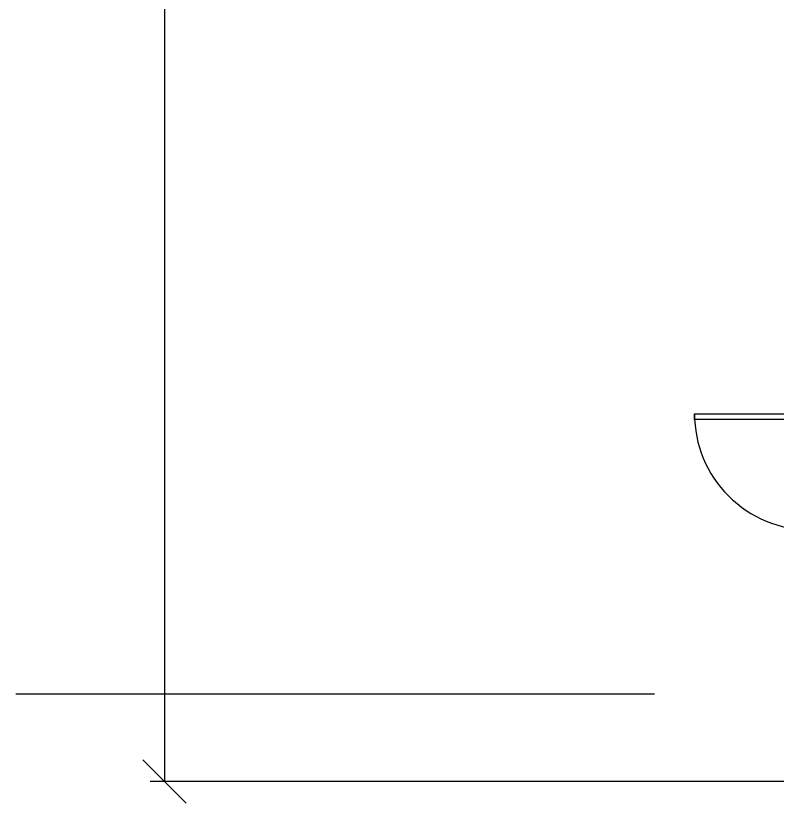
# Model space of a CAD drawing. Header units: metres. Extents: x 0 to 8715937, y -236336 to 216.
# Drawn here: x 104.2 to 109.45, y 47.68 to 53.1 of the extents above; entities that cross this region are included whole.
import ezdxf

# ---------------------------------------------------------------- set-up
doc = ezdxf.new("R2010")
doc.units = ezdxf.units.M
doc.header["$MEASUREMENT"] = 0
doc.header["$PDMODE"] = 3
doc.linetypes.add('ACAD_ISO10W100', pattern=[18, 12, -3, 0, -3])
for name, color, linetype in [('0-BLOCK-ARQUITECTURA', 7, 'Continuous'), ('0-BLOCK-ESTRUCTURA', 7, 'Continuous'), ('1', 7, 'Continuous'), ('CARPINTERIA', 3, 'Continuous'), ('CARPINTERIA II', 7, 'Continuous'), ('CARPINTERIA III', 252, 'Continuous'), ('COTAS INTERIORES', 2, 'Continuous'), ('EJES', 251, 'ACAD_ISO10W100')]:
    doc.layers.add(name, color=color, linetype=linetype)
doc.styles.add('AR', font='arial.ttf')
doc.dimstyles.new('DIARCO-01', dxfattribs={"dimtxt": 0.45, "dimasz": 0.3, "dimexe": 0.1, "dimexo": 0.18, "dimgap": 0.12, "dimtad": 1, "dimzin": 0, "dimdsep": 46, "dimtxsty": 'AR', "dimblk": 'OBLIQUE', "dimcen": 0.09, "dimclrd": 52, "dimclre": 251, "dimclrt": 256, "dimadec": 0, "dimazin": 0, "dimtfac": 1, "dimtofl": 0, "dimtmove": 1, "dimatfit": 3, "dimldrblk": 'OBLIQUE', "dimfxl": 0.18, "dimtolj": 1, "dimtzin": 0, "dimarcsym": 1})

# ---------------------------------------------------------------- blocks, each defined once
blk = doc.blocks.new('_Oblique')
at = {"layer": '1', "color": 0, "lineweight": -2}
blk.add_line((-0.5, -0.5), (0.5, 0.5), dxfattribs=at)
blk = doc.blocks.new('*D223')
at = {"layer": 'COTAS INTERIORES', "color": 251, "lineweight": -2, "ltscale": 0.1, "transparency": 16777216}
for p, q in [((22.9001, 107.1293), (17.4048, 107.1293)), ((22.9001, 47.8293), (17.4048, 47.8293))]:
    blk.add_line(p, q, dxfattribs=at)
at = {"layer": 'COTAS INTERIORES', "color": 52, "lineweight": -2, "ltscale": 0.1, "transparency": 16777216}
blk.add_line((17.5048, 107.1293), (17.5048, 47.8293), dxfattribs=at)
at = {"layer": 'Defpoints', "color": 0, "ltscale": 0.1, "transparency": 16777216}
for p in [(23.0801, 107.1293), (17.5048, 47.8293), (23.0801, 47.8293)]:
    blk.add_point(p, dxfattribs=at)
at = {"layer": 'COTAS INTERIORES', "color": 52, "lineweight": -2, "ltscale": 0.1, "transparency": 16777216, "xscale": 0.3, "yscale": 0.3, "zscale": 0.3}
for p, rotation in [((17.5048, 107.1293), 90), ((17.5048, 47.8293), 270)]:
    blk.add_blockref('_Oblique', p, dxfattribs=dict(at, rotation=rotation))
at = {"layer": 'COTAS INTERIORES', "ltscale": 0.1, "transparency": 16777216, "insert": (17.1549, 77.4793), "char_height": 0.45, "attachment_point": 5, "rotation": 90, "style": 'AR'}
blk.add_mtext('\\A1;59.30', dxfattribs=at)
blk = doc.blocks.new('Puerta Interior_88', base_point=(4856027.3, 87356.9))
at = {"layer": 'CARPINTERIA', "linetype": 'Continuous', "ltscale": 0.001}
for points in [[(4855637.3, 87231.9), (4855577.3, 87231.9), (4855577.3, 87356.9), (4855627.3, 87356.9), (4855627.3, 87321.9), (4855637.3, 87321.9), (4855637.3, 87231.9)], [(4856417.3, 87321.9), (4856427.3, 87321.9), (4856427.3, 87356.9), (4856477.3, 87356.9), (4856477.3, 87231.9), (4856417.3, 87231.9), (4856417.3, 87321.9), (4856427.3, 87321.9)]]:
    blk.add_lwpolyline(points, dxfattribs=at)
at = {"layer": 'CARPINTERIA II', "color": 7, "linetype": 'Continuous'}
blk.add_lwpolyline([(4856387.3, 88156.9), (4856427.3, 88156.9), (4856427.3, 87356.9), (4856387.3, 87356.9)], close=True, dxfattribs=at)
at = {"layer": 'CARPINTERIA III', "linetype": 'Continuous'}
blk.add_lwpolyline([(4856427.3, 88156.9, 0.414214), (4855627.3, 87356.9)], format="xyb", dxfattribs=at)
for points in [[(4856427.3, 87356.9), (4855627.3, 87356.9)], [(4855627.3, 87321.9), (4856427.3, 87321.9)], [(4856427.3, 87231.9), (4855627.3, 87231.9)]]:
    blk.add_lwpolyline(points, dxfattribs=at)
blk = doc.blocks.new('DPM-ESTRUCTURA')
at = {"layer": 'EJES', "ltscale": 0.4}
blk.add_line((108.48, 48.4301), (16.48, 48.4301), dxfattribs=at)
blk = doc.blocks.new('DPM-ARQUITECTURA')
at = {"layer": 'CARPINTERIA', "xscale": 0.001000000163912774, "yscale": 0.001000000163912774, "zscale": 0.001000000163912774, "rotation": 90}
blk.add_blockref('Puerta Interior_88', (21.9552, 49.9611), dxfattribs=at)
at = {"layer": 'COTAS INTERIORES', "ltscale": 0.1}
dim = blk.add_linear_dim(base=(17.5048, 47.8293), p1=(23.0801, 107.1293), p2=(23.0801, 47.8293), angle=90, dimstyle='DIARCO-01', dxfattribs=at)
dim.commit()
dim.dimension.update_dxf_attribs({"geometry": '*D223', "text_midpoint": (17.1549, 77.4793)})

msp = doc.modelspace()

# ---------------------------------------------------------------- block references
at = {"layer": '0-BLOCK-ARQUITECTURA'}
msp.add_blockref('DPM-ARQUITECTURA', (87.72, 0), dxfattribs=at)
at = {"layer": '0-BLOCK-ESTRUCTURA', "ltscale": 0.1}
msp.add_blockref('DPM-ESTRUCTURA', (87.72, 0), dxfattribs=at)

doc.saveas('drawing.dxf')
